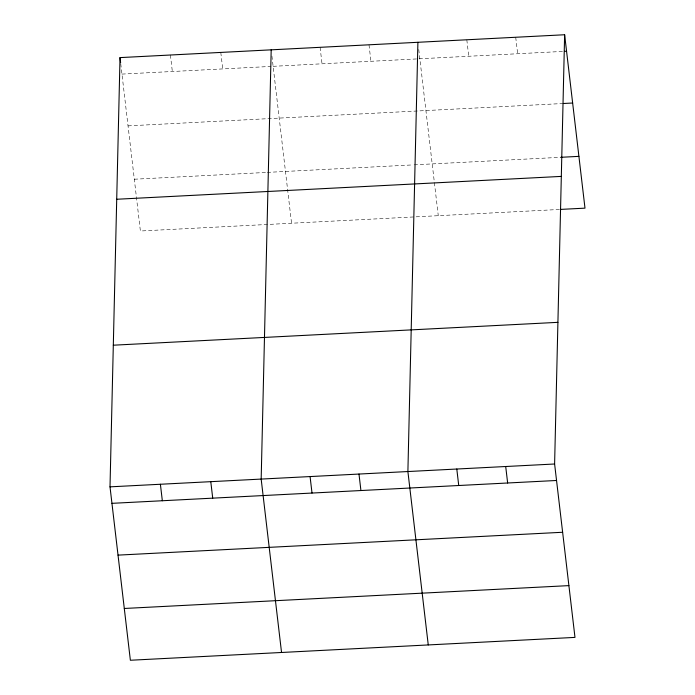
<?xml version="1.0" encoding="UTF-8"?>
<svg xmlns="http://www.w3.org/2000/svg" width="695" height="695" viewBox="0 0 695 695"><rect width="100%" height="100%" fill="white"/><g stroke="black" fill="none" stroke-linecap="round" stroke-linejoin="round"><path stroke-width="0.52" stroke-dasharray="3.48 2.61" d="M121.955 74.096L270.981 66.433M273.118 66.32L563.367 51.395M128.036 125.873L562.012 103.564M134.309 179.223L266.176 172.447M267.245 172.386L413.056 164.897M414.116 164.837L560.839 157.296M559.475 209.464L140.39 231.001L120.748 63.792M515.716 37.261L517.653 53.75M466.814 39.78L468.751 56.26M418.755 49.501L438.276 215.693M369.002 44.81L370.93 61.29M320.091 47.321L322.028 63.81M271.91 56.017L291.553 223.234M220.793 52.429L222.73 68.909M170.405 55.018L172.343 71.498"/><path stroke-width="1.04" d="M564.627 34.75L554.61 463.999L574.982 637.393L130.373 660.25L110.01 486.847L120.018 57.607L564.627 34.75L584.99 208.153L560.544 209.404M271.189 49.831L261.172 479.081L281.544 652.475M417.904 42.291L407.895 471.54L428.259 644.934M564.436 51.343L566.564 51.239M563.072 103.512L572.645 103.016M560.839 157.296L578.909 156.366M116.717 199.257L561.317 176.4M113.311 345.198L557.911 322.341M110.01 486.847L554.61 463.999M111.947 503.336L556.547 480.48M118.028 555.123L562.629 532.266M124.292 608.472L568.901 585.616M505.708 466.51L507.645 482.999M456.797 469.021L458.735 485.51M358.985 474.051L360.922 490.54M310.074 476.57L312.012 493.05M210.785 481.67L212.722 498.159M120.018 57.607L120.626 62.758M160.397 484.259L162.335 500.748"/></g></svg>
